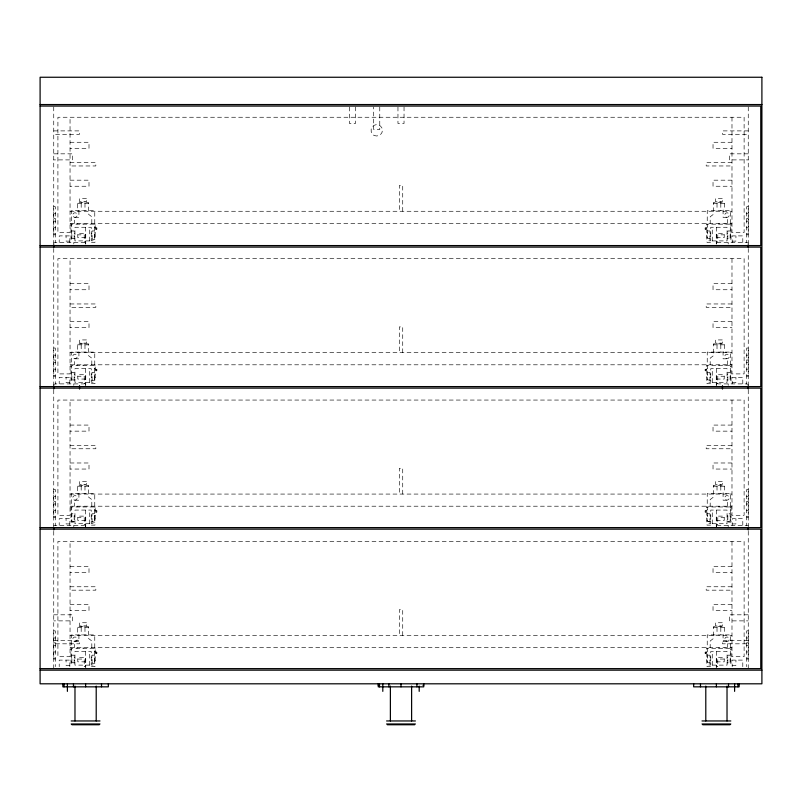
<?xml version="1.0" encoding="UTF-8"?>
<svg xmlns="http://www.w3.org/2000/svg" width="802" height="802" viewBox="0 0 802 802"><rect width="100%" height="100%" fill="white"/><g stroke="black" fill="none" stroke-linecap="round" stroke-linejoin="round"><path stroke-width="0.6" stroke-dasharray="4.01 3.01" d="M53.744 232.41L53.744 208.69M53.744 373.812L53.744 350.093M53.744 515.215L53.744 491.496M53.744 656.617L53.744 632.898M748.256 208.69L748.256 232.41M748.256 350.093L748.256 373.812M748.256 491.496L748.256 515.215M748.256 632.898L748.256 656.617M730.131 238.525L730.131 230.946L727.855 230.946L727.815 239.317L731.043 239.317L731.043 223.397M730.121 379.968L730.131 372.349L727.855 372.349L727.815 380.719L731.043 380.719L731.043 364.8M730.121 662.773L730.131 655.154L727.855 655.154L727.815 663.525L731.043 663.525L731.043 647.605M53.744 130.896L79.528 130.896L79.528 134.305L53.744 134.305M748.256 130.896L722.472 130.896L722.472 134.305L748.256 134.305M70.045 142.275L89.002 142.275L89.002 148.34L70.045 148.34M731.985 142.275L713.028 142.275L713.028 148.34L731.985 148.34M53.744 153.834L72.701 153.834L72.701 159.899L53.744 159.899M748.256 153.834L729.299 153.834L729.299 159.899L748.256 159.899M70.045 162.555L95.829 162.555L95.829 165.964L70.045 165.964M731.985 162.555L706.201 162.555L706.201 165.964L731.985 165.964M70.045 180.179L89.002 180.179L89.002 186.244L70.045 186.244M731.985 180.179L713.028 180.179L713.028 186.244L731.985 186.244M77.553 203.417L88.621 203.417M713.379 203.417L724.447 203.417M53.744 206.635L55.268 206.635L55.639 209.472L55.268 242.495L84.23 242.495L84.23 234.836L77.784 234.836M748.256 206.635L746.732 206.635L746.361 209.472L746.732 242.495L717.77 242.495L717.77 234.836L724.216 234.836M70.045 211.267L731.985 211.267M54.125 213.773L55.639 213.773M746.361 213.773L747.875 213.773M54.125 218.625L55.639 218.625M746.361 218.625L747.875 218.625M54.125 221.202L55.639 221.202M746.361 221.202L747.875 221.202M70.045 223.397L731.985 223.397M94.466 224.38L95.217 224.38M706.783 224.38L707.534 224.38M70.957 224.911L71.719 224.911M730.281 224.911L731.043 224.911M94.466 227.187L95.217 227.187M706.783 227.187L707.534 227.187M54.125 227.768L55.639 227.768M746.361 227.768L747.875 227.768M95.217 227.868L96.892 227.868L96.892 229.392L95.217 229.392M706.783 227.868L705.108 227.868L705.108 229.392L706.783 229.392M707.685 230.946L709.96 230.946L710.001 239.317L706.783 239.317L706.783 223.397M94.466 232.72L95.217 232.72M706.783 232.72L707.534 232.72M74.145 233.222L74.937 233.222M91.238 233.222L92.04 233.222M709.96 233.222L710.762 233.222M727.063 233.222L727.855 233.222M53.744 233.903L55.268 233.903M746.732 233.903L748.256 233.903M53.744 234.816L55.268 234.816M746.732 234.816L748.256 234.816M94.466 236.139L95.217 236.139M706.783 236.139L707.534 236.139M74.145 236.249L74.937 236.249M91.238 236.249L92.04 236.249M709.96 236.249L710.762 236.249M727.063 236.249L727.855 236.249M85.744 237.643L77.784 237.643L77.784 233.322L85.744 233.322L85.744 244.019M94.466 237.653L95.217 237.653M706.783 237.653L707.534 237.653M716.256 237.643L724.216 237.643L724.216 233.322L716.256 233.322L716.256 244.019M74.185 238.565L71.719 238.565L71.719 224.159L94.466 224.159L94.466 238.565L91.999 238.565L91.999 239.317L95.217 239.317L95.217 223.397M710.001 238.565L707.534 238.565L707.534 224.159L730.281 224.159L730.281 238.565L727.815 238.565M89.724 240.911L74.937 240.911L74.937 227.267L91.238 227.267L91.238 240.8L95.027 240.8L95.027 242.314L89.724 242.314L89.724 227.267M712.276 240.911L727.063 240.911L727.063 227.267L710.762 227.267L710.762 240.8L706.973 240.8L706.973 242.314L712.276 242.314L712.276 227.267M69.824 241.131L66.065 241.131L66.065 235.898M732.176 241.131L735.935 241.131L735.935 235.898M84.23 242.084L85.744 242.084M716.256 242.084L717.77 242.084M53.744 242.966L55.639 242.495M748.256 242.966L746.361 242.495M70.045 283.677L89.002 283.677L89.002 289.743L70.045 289.743M731.985 283.677L713.028 283.677L713.028 289.743L731.985 289.743M70.045 303.958L95.829 303.958L95.829 307.367L70.045 307.367M731.985 303.958L706.201 303.958L706.201 307.367L731.985 307.367M70.045 321.582L89.002 321.582L89.002 327.647L70.045 327.647M731.985 321.582L713.028 321.582L713.028 327.647L731.985 327.647M77.553 344.82L88.621 344.82M713.379 344.82L724.447 344.82M53.744 348.038L55.268 348.038L55.639 350.875L55.268 383.897L84.23 383.897L84.23 376.238L77.784 376.238M748.256 348.038L746.732 348.038L746.361 350.875L746.732 383.897L717.77 383.897L717.77 376.238L724.216 376.238M70.045 352.669L731.985 352.669M54.125 355.176L55.639 355.176M746.361 355.176L747.875 355.176M54.125 360.028L55.639 360.028M746.361 360.028L747.875 360.028M54.125 362.604L55.639 362.604M746.361 362.604L747.875 362.604M70.045 364.8L731.985 364.8M94.466 365.782L95.217 365.782M706.783 365.782L707.534 365.782M70.957 366.313L71.719 366.313M730.281 366.313L731.043 366.313M94.466 368.589L95.217 368.589M706.783 368.589L707.534 368.589M54.125 369.171L55.639 369.171M95.217 369.271L96.892 369.271L96.892 370.795L95.217 370.795M706.783 369.271L705.108 369.271L705.108 370.795L706.783 370.795M746.361 369.171L747.875 369.171M707.685 372.349L709.96 372.349L710.001 380.719L706.783 380.719L706.783 364.8M94.466 374.123L95.217 374.123M706.783 374.123L707.534 374.123M74.145 374.624L74.937 374.624M91.238 374.624L92.04 374.624M709.96 374.624L710.762 374.624M727.063 374.624L727.855 374.624M53.744 375.306L55.268 375.306M746.732 375.306L748.256 375.306M53.744 376.218L55.268 376.218M746.732 376.218L748.256 376.218M74.145 377.652L74.937 377.652M91.238 377.652L92.04 377.652M94.466 377.541L95.217 377.541M706.783 377.541L707.534 377.541M709.96 377.652L710.762 377.652M727.063 377.652L727.855 377.652M85.744 379.045L77.784 379.045L77.784 374.724L85.744 374.724L85.744 385.421M94.466 379.055L95.217 379.055M706.783 379.055L707.534 379.055M716.256 379.045L724.216 379.045L724.216 374.724L716.256 374.724L716.256 385.421M74.185 379.968L71.719 379.968L71.719 365.562L94.466 365.562L94.466 379.968L91.999 379.968L91.999 380.719L95.217 380.719L95.217 364.8M710.001 379.968L707.534 379.968L707.534 365.562L730.281 365.562L730.281 379.968L727.815 379.968M89.724 382.313L74.937 382.313L74.937 368.669L91.238 368.669L91.238 382.203L95.027 382.203L95.027 383.717L89.724 383.717L89.724 368.669M712.276 382.313L727.063 382.313L727.063 368.669L710.762 368.669L710.762 382.203L706.973 382.203L706.973 383.717L712.276 383.717L712.276 368.669M69.824 382.534L66.065 382.534L66.065 377.301M732.176 382.534L735.935 382.534L735.935 377.301M84.23 383.486L85.744 383.486M716.256 383.486L717.77 383.486M53.744 384.369L55.639 383.897M748.256 384.369L746.361 383.897M70.045 425.08L89.002 425.08L89.002 431.145L70.045 431.145M731.985 425.08L713.028 425.08L713.028 431.145L731.985 431.145M70.045 445.361L95.829 445.361L95.829 448.769L70.045 448.769M731.985 445.361L706.201 445.361L706.201 448.769L731.985 448.769M70.045 462.985L89.002 462.985L89.002 469.05L70.045 469.05M731.985 462.985L713.028 462.985L713.028 469.05L731.985 469.05M77.553 486.223L88.621 486.223M713.379 486.223L724.447 486.223M53.744 489.441L55.268 489.441L55.639 492.278L55.268 525.3L84.23 525.3L84.23 517.641L77.784 517.641M748.256 489.441L746.732 489.441L746.361 492.278L746.732 525.3L717.77 525.3L717.77 517.641L724.216 517.641M70.045 494.072L731.985 494.072M54.125 496.578L55.639 496.578M746.361 496.578L747.875 496.578M54.125 501.43L55.639 501.43M746.361 501.43L747.875 501.43M54.125 504.007L55.639 504.007M746.361 504.007L747.875 504.007M70.045 506.202L731.985 506.202M94.466 507.195L95.217 507.195M706.783 507.195L707.534 507.195M70.957 507.716L71.719 507.716M730.281 507.716L731.043 507.716M94.466 509.992L95.217 509.992M706.783 509.992L707.534 509.992M54.125 510.573L55.639 510.573M746.361 510.573L747.875 510.573M95.217 510.673L96.892 510.673L96.892 512.197L95.217 512.197M706.783 510.673L705.108 510.673L705.108 512.197L706.783 512.197M707.685 513.751L709.96 513.751L710.001 522.122L706.783 522.122L706.783 506.202M94.466 515.526L95.217 515.526M706.783 515.526L707.534 515.526M74.145 516.027L74.937 516.027M91.238 516.027L92.04 516.027M709.96 516.027L710.762 516.027M727.063 516.027L727.855 516.027M53.744 516.709L55.268 516.709M746.732 516.709L748.256 516.709M53.744 517.621L55.268 517.621M746.732 517.621L748.256 517.621M94.466 518.944L95.217 518.944M706.783 518.944L707.534 518.944M74.145 519.054L74.937 519.054M91.238 519.054L92.04 519.054M709.96 519.054L710.762 519.054M727.063 519.054L727.855 519.054M85.744 520.448L77.784 520.448L77.784 516.127L85.744 516.127L85.744 526.824M94.466 520.458L95.217 520.458M706.783 520.458L707.534 520.458M716.256 520.448L724.216 520.448L724.216 516.127L716.256 516.127L716.256 526.824M74.145 521.33L71.879 521.37L71.869 513.751L74.145 513.751L74.185 522.122L70.957 522.122L70.957 506.202M707.685 521.33L709.96 521.33M727.855 521.33L730.121 521.37L730.131 513.751L727.855 513.751L727.815 522.122L731.043 522.122L731.043 506.202M74.185 521.37L71.719 521.37L71.719 506.964L94.466 506.964L94.466 521.37L91.999 521.37L91.999 522.122L95.217 522.122L95.217 506.202M710.001 521.37L707.534 521.37L707.534 506.964L730.281 506.964L730.281 521.37L727.815 521.37M89.724 523.716L74.937 523.716L74.937 510.072L91.238 510.072L91.238 523.606L95.027 523.606L95.027 525.12L89.724 525.12L89.724 510.072M712.276 523.716L727.063 523.716L727.063 510.072L710.762 510.072L710.762 523.606L706.973 523.606L706.973 525.12L712.276 525.12L712.276 510.072M69.824 523.937L66.065 523.937L66.065 518.704M732.176 523.937L735.935 523.937L735.935 518.704M84.23 524.889L85.744 524.889M716.256 524.889L717.77 524.889M53.744 525.771L55.639 525.3M748.256 525.771L746.361 525.3M70.045 566.483L89.002 566.483L89.002 572.548L70.045 572.548M731.985 566.483L713.028 566.483L713.028 572.548L731.985 572.548M70.045 586.763L95.829 586.763L95.829 590.172L70.045 590.172M731.985 586.763L706.201 586.763L706.201 590.172L731.985 590.172M70.045 604.387L89.002 604.387L89.002 610.452L70.045 610.452M731.985 604.387L713.028 604.387L713.028 610.452L731.985 610.452M53.744 614.813L72.701 614.813L72.701 620.878L53.744 620.878M748.256 614.813L729.299 614.813L729.299 620.878L748.256 620.878M77.553 627.625L88.621 627.625M713.379 627.625L724.447 627.625M53.744 630.843L55.268 630.843L55.639 633.68L55.268 666.703M748.256 630.843L746.732 630.843L746.361 633.68L746.732 666.703M70.045 635.475L731.985 635.475M54.125 637.981L55.639 637.981M746.361 637.981L747.875 637.981M53.744 640.397L79.528 640.397L79.528 643.816L53.744 643.816M748.256 640.397L722.472 640.397L722.472 643.816L748.256 643.816M54.125 642.833L55.639 642.833M746.361 642.833L747.875 642.833M54.125 645.409L55.639 645.409M746.361 645.409L747.875 645.409M70.045 647.605L731.985 647.605M94.466 648.597L95.217 648.597M706.783 648.597L707.534 648.597M70.957 649.129L71.719 649.129M730.281 649.129L731.043 649.129M94.466 651.394L95.217 651.394M706.783 651.394L707.534 651.394M54.125 651.976L55.639 651.976M746.361 651.976L747.875 651.976M95.217 652.076L96.892 652.076L96.892 653.6L95.217 653.6M706.783 652.076L705.108 652.076L705.108 653.6L706.783 653.6M707.685 655.154L709.96 655.154L710.001 663.525L706.783 663.525L706.783 647.605M94.466 656.928L95.217 656.928M706.783 656.928L707.534 656.928M74.145 657.429L74.937 657.429M91.238 657.429L92.04 657.429M709.96 657.429L710.762 657.429M727.063 657.429L727.855 657.429M53.744 658.111L55.268 658.111M746.732 658.111L748.256 658.111M53.744 659.023L55.268 659.023M746.732 659.023L748.256 659.023M77.784 659.054L84.23 659.054L84.23 666.703M724.216 659.054L717.77 659.054L717.77 666.703M94.466 660.347L95.217 660.347M706.783 660.347L707.534 660.347M74.145 660.457L74.937 660.457M91.238 660.457L92.04 660.457M709.96 660.457L710.762 660.457M727.063 660.457L727.855 660.457M85.744 661.851L77.784 661.851L77.784 657.53L85.744 657.53L85.744 668.226M94.466 661.861L95.217 661.861M706.783 661.861L707.534 661.861M716.256 661.851L724.216 661.851L724.216 657.53L716.256 657.53L716.256 668.226M74.185 662.773L71.719 662.773L71.719 648.367L94.466 648.367L94.466 662.773L91.999 662.773L91.999 663.525L95.217 663.525L95.217 647.605M710.001 662.773L707.534 662.773L707.534 648.367L730.281 648.367L730.281 662.773L727.815 662.773M89.724 665.119L74.937 665.119L74.937 651.475L91.238 651.475L91.238 665.008L95.027 665.008L95.027 666.522L89.724 666.522L89.724 651.475M712.276 665.119L727.063 665.119L727.063 651.475L710.762 651.475L710.762 665.008L706.973 665.008L706.973 666.522L712.276 666.522L712.276 651.475M69.824 665.339L66.065 665.339L66.065 660.106M732.176 665.339L735.935 665.339L735.935 660.106M84.23 666.292L85.744 666.292M716.256 666.292L717.77 666.292M71.869 238.525L71.869 230.946L74.145 230.946L74.185 239.317L70.957 239.317L70.957 223.397M71.869 379.927L71.869 372.349L74.145 372.349L74.185 380.719L70.957 380.719L70.957 364.8M71.869 662.733L71.869 655.154L74.145 655.154L74.185 663.525L70.957 663.525L70.957 647.605M748.256 106.917L748.256 244.019M748.256 248.45L748.256 385.421M748.256 389.852L748.256 526.824M748.256 531.255L748.256 668.226M742.792 242.495L742.792 235.898L732.176 235.898L732.176 242.495M742.792 383.897L742.792 377.301L732.176 377.301L732.176 383.897M742.792 525.3L742.792 518.704L732.176 518.704L732.176 525.3M742.792 666.703L742.792 660.106L732.176 660.106L732.176 666.703M731.985 117.252L731.985 232.5L744.116 232.5L744.116 117.252L57.914 117.252L57.914 232.5L70.045 232.5L70.045 117.252M731.985 258.655L731.985 373.902L744.116 373.902L744.116 258.655L57.914 258.655L57.914 373.902L70.045 373.902L70.045 258.655M731.985 400.058L731.985 515.305L744.116 515.305L744.116 400.058L57.914 400.058L57.914 515.305L70.045 515.305L70.045 400.058M731.985 541.46L731.985 656.708L744.116 656.708L744.116 541.46L57.914 541.46L57.914 656.708L70.045 656.708L70.045 541.46M730.582 223.397L730.582 210.695L707.234 210.695L707.234 223.397M730.582 364.8L730.582 352.098L707.234 352.098L707.234 364.8M730.582 506.202L730.582 493.501L707.234 493.501L707.234 506.202M730.582 647.605L730.582 634.903L707.234 634.903L707.234 647.605M728.196 242.495L728.196 244.019M728.196 383.897L728.196 385.421M728.196 525.3L728.196 526.824M727.635 223.397L727.635 217.412L723.083 217.412L723.083 210.134L724.447 208.049L724.447 202.475L713.379 202.475L713.379 214.355L710.191 216.761L710.191 223.397M727.635 364.8L727.635 358.815L723.083 358.815L723.083 351.537L724.447 349.451L724.447 343.878L713.379 343.878L713.379 355.757L710.191 358.163L710.191 364.8M727.635 506.202L727.635 500.217L723.083 500.217L723.083 492.939L724.447 490.854L724.447 485.28L713.379 485.28L713.379 497.16L710.191 499.566L710.191 506.202M727.635 647.605L727.635 641.62L723.083 641.62L723.083 634.342L724.447 632.257L724.447 626.683L713.379 626.683L713.379 638.562L710.191 640.968L710.191 647.605M724.978 223.397L724.978 224.159M724.978 364.8L724.978 365.562M724.978 506.202L724.978 506.964M724.978 647.605L724.978 648.367M720.808 201.713L720.808 202.475M720.808 203.417L720.808 210.695M720.808 343.116L720.808 343.878M720.808 344.82L720.808 352.098M720.808 484.518L720.808 485.28M720.808 486.223L720.808 493.501M720.808 625.921L720.808 626.683M720.808 627.625L720.808 634.903M718.913 223.397L718.913 224.159M718.913 364.8L718.913 365.562M718.913 506.202L718.913 506.964M718.913 647.605L718.913 648.367M717.018 201.713L717.018 202.475M717.018 203.417L717.018 210.695M717.018 343.116L717.018 343.878M717.018 344.82L717.018 352.098M717.018 484.518L717.018 485.28M717.018 486.223L717.018 493.501M717.018 625.921L717.018 626.683M717.018 627.625L717.018 634.903M716.447 227.267L716.447 244.019M716.447 368.669L716.447 385.421M716.447 510.072L716.447 526.824M716.447 651.475L716.447 667.033M705.87 227.868L705.87 229.392M705.87 369.271L705.87 370.795M705.87 510.673L705.87 512.197M705.87 652.076L705.87 653.6M404.038 106.917L404.038 123.498L397.962 123.498L397.962 106.917M402.724 211.267L402.724 185.493L399.306 185.493L399.306 211.267M402.724 352.669L402.724 326.895L399.306 326.895L399.306 352.669M402.724 494.072L402.724 468.298L399.306 468.298L399.306 494.072M402.724 635.475L402.724 609.7L399.306 609.7L399.306 635.475M379.767 107.047L379.767 129.563L373.702 129.563L373.702 107.047M355.507 106.917L355.507 123.498L349.441 123.498L349.441 106.917M96.13 227.868L96.13 229.392M96.13 369.271L96.13 370.795M96.13 510.673L96.13 512.197M96.13 652.076L96.13 653.6M94.766 223.397L94.766 210.695L71.418 210.695L71.418 223.397M94.766 364.8L94.766 352.098L71.418 352.098L71.418 364.8M94.766 506.202L94.766 493.501L71.418 493.501L71.418 506.202M94.766 647.605L94.766 634.903L71.418 634.903L71.418 647.605M94.315 238.525L94.315 230.946L92.04 230.946L92.04 238.525M94.315 379.927L94.315 372.349L92.04 372.349L92.04 379.927M94.315 662.733L94.315 655.154L92.04 655.154L92.04 662.733M91.809 223.397L91.809 216.761L88.621 214.355L88.621 202.475L77.553 202.475L77.553 208.049L78.917 210.134L78.917 217.412L74.365 217.412L74.365 223.397M91.809 364.8L91.809 358.163L88.621 355.757L88.621 343.878L77.553 343.878L77.553 349.451L78.917 351.537L78.917 358.815L74.365 358.815L74.365 364.8M91.809 506.202L91.809 499.566L88.621 497.16L88.621 485.28L77.553 485.28L77.553 490.854L78.917 492.939L78.917 500.217L74.365 500.217L74.365 506.202M91.809 647.605L91.809 640.968L88.621 638.562L88.621 626.683L77.553 626.683L77.553 632.257L78.917 634.342L78.917 641.62L74.365 641.62L74.365 647.605M85.553 227.267L85.553 244.019M85.553 368.669L85.553 385.421M85.553 510.072L85.553 526.824M85.553 651.475L85.553 667.033M84.982 201.713L84.982 202.475M84.982 203.417L84.982 210.695M84.982 343.116L84.982 343.878M84.982 344.82L84.982 352.098M84.982 484.518L84.982 485.28M84.982 486.223L84.982 493.501M84.982 625.921L84.982 626.683M84.982 627.625L84.982 634.903M83.087 223.397L83.087 224.159M83.087 364.8L83.087 365.562M83.087 506.202L83.087 506.964M83.087 647.605L83.087 648.367M81.192 201.713L81.192 202.475M81.192 203.417L81.192 210.695M81.192 343.116L81.192 343.878M81.192 344.82L81.192 352.098M81.192 484.518L81.192 485.28M81.192 486.223L81.192 493.501M81.192 625.921L81.192 626.683M81.192 627.625L81.192 634.903M77.022 223.397L77.022 224.159M77.022 364.8L77.022 365.562M77.022 506.202L77.022 506.964M77.022 647.605L77.022 648.367M73.804 242.495L73.804 244.019M73.804 383.897L73.804 385.421M73.804 525.3L73.804 526.824M69.824 242.495L69.824 235.898L59.208 235.898L59.208 242.495M69.824 383.897L69.824 377.301L59.208 377.301L59.208 383.897M69.824 525.3L69.824 518.704L59.208 518.704L59.208 525.3M69.824 666.703L69.824 660.106L59.208 660.106L59.208 666.703M53.744 106.917L53.744 244.019M53.744 248.45L53.744 385.421M53.744 389.852L53.744 526.824M53.744 531.255L53.744 668.226M86.496 198.525L79.689 198.525L79.689 201.713L86.496 201.713L86.496 198.525M722.311 198.525L715.504 198.525L715.504 201.713L722.311 201.713L722.311 198.525M86.496 339.928L79.689 339.928L79.689 343.116L86.496 343.116L86.496 339.928M722.311 339.928L715.504 339.928L715.504 343.116L722.311 343.116L722.311 339.928M86.496 481.34L79.689 481.34L79.689 484.518L86.496 484.518L86.496 481.34M722.311 481.34L715.504 481.34L715.504 484.518L722.311 484.518L722.311 481.34M94.315 513.751L92.04 513.751L92.04 521.33L94.315 521.33L94.315 513.751M86.496 622.743L79.689 622.743L79.689 625.921L86.496 625.921L86.496 622.743M722.311 622.743L715.504 622.743L715.504 625.921L722.311 625.921L722.311 622.743M73.854 641.219A2.256 2.256 0 0 0 77.233 639.264A2.256 2.256 0 0 0 73.854 637.319A2.256 2.256 0 0 0 73.854 641.219M725.9 641.219A2.256 2.256 0 0 0 729.279 639.264A2.256 2.256 0 0 0 725.9 637.319A2.256 2.256 0 0 0 725.9 641.219M73.854 499.816A2.256 2.256 0 0 0 77.233 497.862A2.256 2.256 0 0 0 73.854 495.917A2.256 2.256 0 0 0 73.854 499.816M725.609 499.616A2.256 2.256 0 0 0 729.249 498.212A2.256 2.256 0 0 0 726.221 495.766A2.256 2.256 0 0 0 725.609 499.616M73.854 358.414A2.256 2.256 0 0 0 77.233 356.459A2.256 2.256 0 0 0 73.854 354.514A2.256 2.256 0 0 0 73.854 358.414M725.9 358.414A2.256 2.256 0 0 0 729.279 356.459A2.256 2.256 0 0 0 725.9 354.514A2.256 2.256 0 0 0 725.9 358.414M73.563 216.811A2.256 2.256 0 0 0 77.203 215.407A2.256 2.256 0 0 0 74.165 212.951A2.256 2.256 0 0 0 73.563 216.811M725.9 217.011A2.256 2.256 0 0 0 729.279 215.056A2.256 2.256 0 0 0 725.9 213.111A2.256 2.256 0 0 0 725.9 217.011M373.892 135.247A5.684 5.684 0 0 0 382.424 130.325A5.684 5.684 0 0 0 373.892 125.403A5.684 5.684 0 0 0 373.892 135.247"/><path stroke-width="1.2" d="M40.1 104.551L761.9 104.551M40.1 106.064L760.767 106.064L760.767 245.572L40.1 245.572M40.1 247.086L760.767 247.086L760.767 386.594L40.1 386.594M40.1 388.108L760.767 388.108L760.767 527.616L40.1 527.616M40.1 529.14L760.767 529.14L760.767 668.637L40.1 668.637M40.1 670.161L761.9 670.161M378.253 685.319L379.015 685.319M422.985 685.319L423.747 685.319M71.177 720.958L99.999 720.958M386.584 720.958L415.416 720.958M702.001 720.958L730.822 720.958M71.177 723.985L99.999 723.985M386.584 723.985L415.416 723.985M702.001 723.985L730.822 723.985M71.939 724.747L99.247 724.747M387.346 724.747L414.654 724.747M702.752 724.747L730.061 724.747M748.256 244.7L748.256 247.196M748.256 385.642L748.256 389.06M748.256 527.505L748.256 530.012M739.153 683.805L739.153 686.843L693.66 686.843L693.66 683.805M737.92 683.805L737.92 686.843M734.602 683.825L734.602 691.364M728.537 683.805L728.537 686.843M727.023 686.081L727.023 720.958M722.472 385.642L722.472 389.06M716.407 683.805L716.407 686.843M705.79 686.081L705.8 720.958M700.487 683.805L700.487 686.843M423.747 683.805L423.747 686.843L378.253 686.843L378.253 683.805M419.195 686.081L419.195 691.364M416.92 683.805L416.92 686.843M411.616 686.081L411.616 720.958M401 683.805L401 686.843M390.384 686.081L390.384 720.958M388.87 683.805L388.87 686.843M382.805 683.825L382.805 691.364M379.486 683.805L379.486 686.843M108.34 683.805L108.34 686.843L62.847 686.843L62.847 683.805M101.513 683.805L101.513 686.843M96.21 686.081L96.21 720.958M85.593 683.805L85.593 686.843M79.528 385.642L79.528 389.06M74.977 686.081L74.977 720.958M73.463 683.805L73.463 686.843M67.398 683.825L67.398 691.364M64.08 683.805L64.08 686.843M53.744 244.7L53.744 247.196M53.744 385.642L53.744 389.06M53.744 527.505L53.744 530.012M761.9 77.253L40.1 77.253L40.1 683.805L761.9 683.805L761.9 77.253"/></g></svg>
